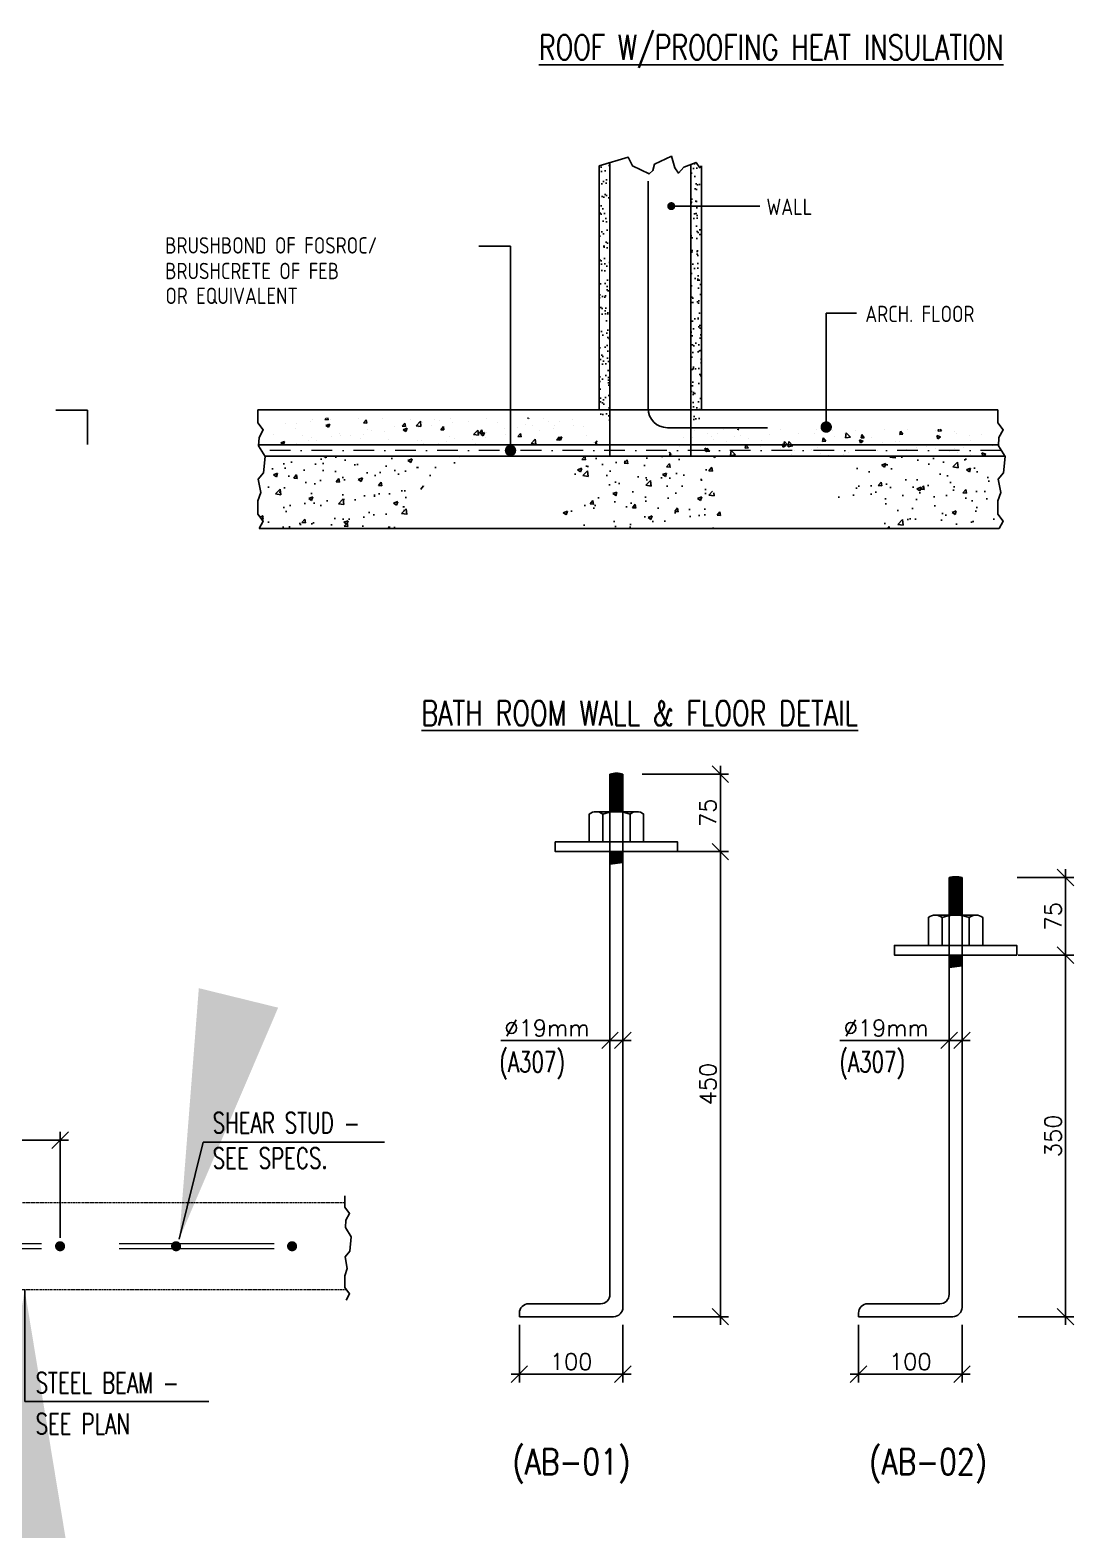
# Model space of a CAD drawing. Header units: inches. Extents: x 62745 to 64469, y 7520 to 8963.
# Drawn here: x 63527.9 to 63779.9, y 7903.5 to 8267.8 of the extents above; entities that cross this region are included whole.
import ezdxf
from ezdxf.enums import TextEntityAlignment as Align

# ---------------------------------------------------------------- set-up
doc = ezdxf.new("R2010")
doc.units = ezdxf.units.IN
doc.header["$MEASUREMENT"] = 0
doc.header["$PDMODE"] = 3
doc.linetypes.add('DASHDOT', pattern=[1, 0.5, -0.25, 0, -0.25])
doc.linetypes.add('HIDDEN', pattern=[0.375, 0.25, -0.125])
for name, color, linetype in [('A-G-BUB', 4, 'Continuous'), ('BAEM', 2, 'HIDDEN'), ('BAR', 4, 'Continuous'), ('BARS', 4, 'Continuous'), ('DIM', 2, 'Continuous'), ('DIML', 1, 'Continuous'), ('ELEVATION', 2, 'Continuous'), ('HATCH', 253, 'Continuous'), ('L', 2, 'Continuous'), ('L3', 3, 'Continuous'), ('L5', 5, 'Continuous'), ('miscllenious', 1, 'Continuous'), ('SECTION', 3, 'Continuous'), ('T3', 3, 'Continuous'), ('TETIL TEX', 4, 'Continuous'), ('TEXT', 2, 'Continuous'), ('TEXT2', 3, 'Continuous')]:
    doc.layers.add(name, color=color, linetype=linetype)
doc.layers.add('BEAM', color=3, linetype='HIDDEN', lineweight=25)
doc.layers.add('WP', color=7, linetype='DASHDOT', lineweight=5)
doc.styles.add('ARCHQUIK', font='ARCHQUIK.shx', dxfattribs={"height": 30})
doc.styles.add('DIM 1_10', font='simplex.shx', dxfattribs={"width": 0.8})
doc.styles.add('ROMANS', font='simplex.shx', dxfattribs={"width": 0.75})
doc.styles.add('TEXT 1_4', font='simplex.shx', dxfattribs={"height": 4})
doc.dimstyles.new('ARO20', dxfattribs={"dimtxt": 40, "dimasz": 60, "dimexe": 100, "dimexo": 0, "dimgap": 25, "dimtad": 1, "dimdec": 0, "dimzin": 4, "dimdsep": 46, "dimtxsty": 'ROMANS', "dimcen": 0.09, "dimdle": 300, "dimclrd": 1, "dimclre": 1, "dimclrt": 3, "dimadec": 0, "dimazin": 2, "dimtfac": 1, "dimtdec": 0, "dimtmove": 1, "dimatfit": 3, "dimfxl": 0, "dimtolj": 1, "dimtzin": 0, "dimarcsym": 0})
doc.dimstyles.new('DIM 1_4', dxfattribs={"dimtxt": 4, "dimasz": 4, "dimexe": 2, "dimexo": 2, "dimgap": 1, "dimtad": 1, "dimdec": 0, "dimzin": 3, "dimdsep": 46, "dimlunit": 4, "dimtxsty": 'TEXT 1_4', "dimblk": 'OBLIQUE', "dimcen": 2, "dimdle": 2, "dimclrd": 256, "dimclre": 256, "dimclrt": 80, "dimaunit": 1, "dimadec": 0, "dimazin": 0, "dimtfac": 1, "dimtdec": 0, "dimtofl": 0, "dimtmove": 0, "dimatfit": 3, "dimfxl": 0, "dimtolj": 1, "dimtzin": 0, "dimarcsym": 0})
pattern_1 = [(50, (44933.927, 7312.4656), (10.2259156, -0.8946517), [1.0692684, -11.761953]), (355, (44933.927, 7312.466), (-1.9781656, 10.7239374), [0.855415, -9.409562]), (100.4514, (44934.779, 7312.391), (8.2477576, 9.829279), [0.9087383, -9.9961217]), (46.1842, (44933.927, 7315.317), (15.215562, -2.35979), [1.603903, -17.642929]), (96.6356, (44935.195, 7315.12), (13.325404, 13.887913), [1.363108, -14.99418]), (351.1842, (44933.927, 7315.317), (13.325394, 13.887924), [1.283122, -14.114343]), (21, (44935.3525, 7314.604), (8.5100516, -5.7401023), [1.0692684, -11.761953]), (326, (44935.353, 7314.604), (3.4689254, 10.3384007), [0.855415, -9.409562]), (71.4514, (44936.062, 7314.126), (11.9789804, 4.598289), [0.9087383, -9.9961217]), (37.5, (44933.927, 7312.4656), (0.173362, 4.7460385), [0, -9.295507, 0, -9.5521313, 0, -9.4452045]), (7.5, (44933.927, 7312.4656), (3.7505594, 5.6230932), [0, -5.4461406, 0, -9.0816532, 0, -3.5998704]), (327.5, (44930.7476, 7312.4656), (7.6106597, -0.3215628), [0, -3.5642281, 0, -11.1203917, 0, -14.7559044]), (317.5, (44929.322, 7312.4656), (8.3144342, 1.427188), [0, -4.6334965, 0, -7.3850806, 0, -10.4788306])]

# ---------------------------------------------------------------- blocks, each defined once
blk = doc.blocks.new('*X1045')
at = {"color": 0}
for p, q in [((178.21, 487.64), (178.47, 487.96)), ((178.81, 487.59), (178.74, 487.96)), ((179.27, 487.71), (179.27, 487.71)), ((184.45, 487.9), (184.45, 487.9)), ((188.85, 487.92), (188.85, 487.92)), ((201.45, 487.85), (201.45, 487.85)), ((208.16, 487.92), (208.16, 487.92)), ((215.86, 487.96), (216.03, 487.84)), ((216.04, 487.84), (216.08, 487.96)), ((218.77, 487.91), (218.77, 487.91)), ((170.82, 486.99), (170.82, 486.99)), ((172.79, 485.9), (172.79, 485.9)), ((172.98, 486.89), (172.98, 486.89)), ((175.48, 487.22), (175.48, 487.22)), ((175.87, 487.63), (175.87, 487.63)), ((178.21, 487.64), (178.81, 487.59)), ((178.39, 486.55), (179.09, 486.82)), ((178.39, 486.55), (178.89, 486.21)), ((178.62, 486.9), (178.62, 486.9)), ((178.89, 486.21), (179.09, 486.82)), ((180.94, 485.05), (180.94, 485.05)), ((185.38, 487.02), (185.86, 487.59)), ((185.38, 487.02), (185.98, 486.97)), ((185.45, 484.93), (185.45, 484.93)), ((185.98, 486.96), (185.86, 487.59)), ((186.07, 485.76), (186.07, 485.76)), ((186.85, 485.7), (186.85, 485.7)), ((189.24, 485.43), (189.24, 485.43)), ((191.13, 486.4), (191.13, 486.4)), ((192.55, 486.39), (193.04, 486.96)), ((192.55, 486.39), (193.15, 486.34)), ((192.68, 486.7), (192.68, 486.7)), ((192.76, 485.75), (193.46, 486.02)), ((192.76, 485.75), (193.26, 485.41)), ((193.15, 486.34), (193.04, 486.96)), ((193.26, 485.41), (193.46, 486.02)), ((194.19, 487.7), (194.19, 487.7)), ((195.15, 486.51), (195.93, 487.32)), ((195.15, 486.51), (196.04, 486.37)), ((195.56, 486.26), (195.56, 486.26)), ((196.04, 486.37), (195.93, 487.32)), ((196.32, 487.15), (196.32, 487.15)), ((198.06, 486.59), (198.06, 486.59)), ((198.51, 487.7), (198.51, 487.7)), ((199.52, 487.47), (199.52, 487.47)), ((199.73, 485.76), (200.21, 486.34)), ((199.73, 485.76), (200.32, 485.71)), ((200.32, 485.71), (200.21, 486.34)), ((201.85, 487.09), (201.85, 487.09)), ((204.86, 487.25), (204.86, 487.25)), ((205.82, 484.85), (206.6, 485.67)), ((206.38, 485.16), (206.38, 485.16)), ((206.71, 484.72), (206.6, 485.67)), ((206.9, 485.13), (207.38, 485.71)), ((206.9, 485.13), (207.5, 485.08)), ((207.14, 484.95), (207.84, 485.22)), ((207.14, 484.95), (207.63, 484.61)), ((207.5, 485.08), (207.38, 485.71)), ((207.63, 484.61), (207.84, 485.22)), ((208.16, 485.21), (208.16, 485.21)), ((210.2, 487.02), (210.2, 487.02)), ((211.58, 485.91), (211.58, 485.91)), ((213.99, 486.21), (213.99, 486.21)), ((214.07, 484.51), (214.55, 485.08)), ((214.67, 484.45), (214.55, 485.08)), ((215.54, 486.8), (215.54, 486.8)), ((216.71, 486.62), (216.71, 486.62)), ((218.14, 485.64), (218.14, 485.64)), ((219.83, 487.21), (219.83, 487.21)), ((220.64, 485.97), (220.64, 485.97)), ((220.88, 486.57), (220.88, 486.57)), ((221.76, 487.26), (221.76, 487.26)), ((224.11, 487.69), (224.11, 487.69)), ((224.43, 486.46), (224.43, 486.46)), ((226.22, 486.34), (226.22, 486.34)), ((168.74, 484.86), (168.74, 484.86)), ((169.99, 483.32), (170.69, 483.59)), ((169.99, 483.32), (170.49, 482.99)), ((170.49, 482.99), (170.69, 483.59)), ((170.7, 483.66), (170.7, 483.66)), ((172.85, 483.27), (172.85, 483.27)), ((174.07, 484.63), (174.07, 484.63)), ((175.18, 483.7), (175.18, 483.7)), ((175.75, 484.3), (175.75, 484.3)), ((176.64, 483.77), (176.64, 483.77)), ((179.41, 484.41), (179.41, 484.41)), ((181.02, 484.7), (181.02, 484.7)), ((182.95, 484.6), (182.95, 484.6)), ((184.75, 484.18), (184.75, 484.18)), ((190.09, 483.96), (190.09, 483.96)), ((191, 483.07), (191, 483.07)), ((195.43, 483.73), (195.43, 483.73)), ((196.2, 483.82), (196.2, 483.82)), ((196.5, 483.2), (196.5, 483.2)), ((199.22, 483.15), (199.22, 483.15)), ((200.76, 483.51), (200.76, 483.51)), ((201.33, 484.52), (201.33, 484.52)), ((202.33, 484.21), (202.33, 484.21)), ((205.53, 483.98), (205.53, 483.98)), ((205.82, 484.85), (206.71, 484.72)), ((206.1, 483.28), (206.1, 483.28)), ((208.04, 484.31), (208.04, 484.31)), ((211.44, 483.06), (211.44, 483.06)), ((211.82, 484.81), (211.82, 484.81)), ((214.07, 484.51), (214.67, 484.45)), ((216.5, 483.2), (217.28, 484.01)), ((216.5, 483.2), (217.39, 483.06)), ((216.59, 483.29), (216.59, 483.29)), ((217.39, 483.06), (217.28, 484.01)), ((221.24, 483.88), (221.73, 484.45)), ((221.24, 483.88), (221.84, 483.83)), ((221.51, 484.15), (222.21, 484.42)), ((221.51, 484.15), (222, 483.81)), ((221.64, 483.93), (221.64, 483.93)), ((221.84, 483.83), (221.73, 484.45)), ((222, 483.81), (222.21, 484.42)), ((226.83, 484.68), (226.83, 484.68)), ((228.11, 483.35), (228.11, 483.35)), ((228.42, 483.25), (228.8, 483.71)), ((228.42, 483.25), (228.8, 483.22))]:
    blk.add_line(p, q, dxfattribs=at)
blk = doc.blocks.new('_OBLIQUE')
at = {"color": 0, "linetype": 'ByBlock'}
blk.add_line((-0.5, -0.5), (0.5, 0.5), dxfattribs=at)
blk = doc.blocks.new('*D1058')
at = {"layer": 'DEFPOINTS', "color": 0, "transparency": 16777216}
for p in [(63535.1, 7999.58), (63507.08, 7973.94), (63535.1, 7973.94)]:
    blk.add_point(p, dxfattribs=at)
at = {"layer": 'DIM', "lineweight": -2, "transparency": 16777216}
for p, q in [((63505.08, 7999.58), (63537.1, 7999.58)), ((63507.08, 7975.94), (63507.08, 8001.58)), ((63535.1, 7975.94), (63535.1, 8001.58))]:
    blk.add_line(p, q, dxfattribs=at)
at = {"layer": 'DIM', "lineweight": -2, "transparency": 16777216, "xscale": 4, "yscale": 4, "zscale": 4, "rotation": 180}
blk.add_blockref('_OBLIQUE', (63507.08, 7999.58), dxfattribs=at)
at = {"layer": 'DIM', "lineweight": -2, "transparency": 16777216, "xscale": 4, "yscale": 4, "zscale": 4}
blk.add_blockref('_OBLIQUE', (63535.1, 7999.58), dxfattribs=at)
at = {"layer": 'DIM', "color": 80, "transparency": 16777216, "insert": (63521.09, 8002.58), "char_height": 4, "attachment_point": 5, "style": 'TEXT 1_4'}
blk.add_mtext('\\A1;600', dxfattribs=at)
blk = doc.blocks.new('*D1059')
at = {"layer": 'DEFPOINTS', "color": 0, "transparency": 16777216}
for p in [(63646.03, 7956.92), (63671.03, 7956.92), (63671.03, 7943.05)]:
    blk.add_point(p, dxfattribs=at)
at = {"layer": 'DIM', "lineweight": -2, "transparency": 16777216}
for p, q in [((63646.03, 7954.92), (63646.03, 7941.05)), ((63671.03, 7954.92), (63671.03, 7941.05)), ((63644.03, 7943.05), (63673.03, 7943.05))]:
    blk.add_line(p, q, dxfattribs=at)
at = {"layer": 'DIM', "lineweight": -2, "transparency": 16777216, "xscale": 4, "yscale": 4, "zscale": 4, "rotation": 180}
blk.add_blockref('_OBLIQUE', (63646.03, 7943.05), dxfattribs=at)
at = {"layer": 'DIM', "lineweight": -2, "transparency": 16777216, "xscale": 4, "yscale": 4, "zscale": 4}
blk.add_blockref('_OBLIQUE', (63671.03, 7943.05), dxfattribs=at)
at = {"layer": 'DIM', "color": 80, "transparency": 16777216, "insert": (63658.53, 7946.05), "char_height": 4, "attachment_point": 5, "style": 'TEXT 1_4'}
blk.add_mtext('\\A1;100', dxfattribs=at)
blk = doc.blocks.new('*D1060')
at = {"layer": 'DEFPOINTS', "color": 0, "transparency": 16777216}
for p in [(63681.18, 8069.31), (63694.58, 8069.31), (63681.18, 7956.92)]:
    blk.add_point(p, dxfattribs=at)
at = {"layer": 'DIM', "lineweight": -2, "transparency": 16777216}
for p, q in [((63694.58, 7954.92), (63694.58, 8071.31)), ((63683.18, 8069.31), (63696.58, 8069.31)), ((63683.18, 7956.92), (63696.58, 7956.92))]:
    blk.add_line(p, q, dxfattribs=at)
at = {"layer": 'DIM', "lineweight": -2, "transparency": 16777216, "xscale": 4, "yscale": 4, "zscale": 4}
for p, rotation in [((63694.58, 8069.31), 90), ((63694.58, 7956.92), 270)]:
    blk.add_blockref('_OBLIQUE', p, dxfattribs=dict(at, rotation=rotation))
at = {"layer": 'DIM', "color": 80, "transparency": 16777216, "insert": (63691.58, 8013.12), "char_height": 4, "attachment_point": 5, "rotation": 90, "style": 'TEXT 1_4'}
blk.add_mtext('\\A1;450', dxfattribs=at)
blk = doc.blocks.new('*D1061')
at = {"layer": 'DEFPOINTS', "color": 0, "transparency": 16777216}
for p in [(63673.73, 8088.06), (63694.58, 8088.06), (63682.74, 8069.31)]:
    blk.add_point(p, dxfattribs=at)
at = {"layer": 'DIM', "lineweight": -2, "transparency": 16777216}
for p, q in [((63694.58, 8067.31), (63694.58, 8090.06)), ((63675.73, 8088.06), (63696.58, 8088.06)), ((63684.74, 8069.31), (63696.58, 8069.31))]:
    blk.add_line(p, q, dxfattribs=at)
at = {"layer": 'DIM', "lineweight": -2, "transparency": 16777216, "xscale": 4, "yscale": 4, "zscale": 4}
for p, rotation in [((63694.58, 8088.06), 90), ((63694.58, 8069.31), 270)]:
    blk.add_blockref('_OBLIQUE', p, dxfattribs=dict(at, rotation=rotation))
at = {"layer": 'DIM', "color": 80, "transparency": 16777216, "insert": (63691.58, 8078.69), "char_height": 4, "attachment_point": 5, "rotation": 90, "style": 'TEXT 1_4'}
blk.add_mtext('\\A1;75', dxfattribs=at)
blk = doc.blocks.new('*D1062')
at = {"layer": 'DEFPOINTS', "color": 0, "transparency": 16777216}
for p in [(63727.95, 7956.92), (63752.95, 7956.92), (63752.95, 7943.05)]:
    blk.add_point(p, dxfattribs=at)
at = {"layer": 'DIM', "lineweight": -2, "transparency": 16777216}
for p, q in [((63727.95, 7954.92), (63727.95, 7941.05)), ((63752.95, 7954.92), (63752.95, 7941.05)), ((63725.95, 7943.05), (63754.95, 7943.05))]:
    blk.add_line(p, q, dxfattribs=at)
at = {"layer": 'DIM', "lineweight": -2, "transparency": 16777216, "xscale": 4, "yscale": 4, "zscale": 4, "rotation": 180}
blk.add_blockref('_OBLIQUE', (63727.95, 7943.05), dxfattribs=at)
at = {"layer": 'DIM', "lineweight": -2, "transparency": 16777216, "xscale": 4, "yscale": 4, "zscale": 4}
blk.add_blockref('_OBLIQUE', (63752.95, 7943.05), dxfattribs=at)
at = {"layer": 'DIM', "color": 80, "transparency": 16777216, "insert": (63740.45, 7946.05), "char_height": 4, "attachment_point": 5, "style": 'TEXT 1_4'}
blk.add_mtext('\\A1;100', dxfattribs=at)
blk = doc.blocks.new('*D1063')
at = {"layer": 'DEFPOINTS', "color": 0, "transparency": 16777216}
for p in [(63764.54, 8044.31), (63777.95, 8044.31), (63764.54, 7956.92)]:
    blk.add_point(p, dxfattribs=at)
at = {"layer": 'DIM', "lineweight": -2, "transparency": 16777216}
for p, q in [((63777.95, 7954.92), (63777.95, 8046.31)), ((63766.54, 8044.31), (63779.95, 8044.31)), ((63766.54, 7956.92), (63779.95, 7956.92))]:
    blk.add_line(p, q, dxfattribs=at)
at = {"layer": 'DIM', "lineweight": -2, "transparency": 16777216, "xscale": 4, "yscale": 4, "zscale": 4}
for p, rotation in [((63777.95, 8044.31), 90), ((63777.95, 7956.92), 270)]:
    blk.add_blockref('_OBLIQUE', p, dxfattribs=dict(at, rotation=rotation))
at = {"layer": 'DIM', "color": 80, "transparency": 16777216, "insert": (63774.95, 8000.62), "char_height": 4, "attachment_point": 5, "rotation": 90, "style": 'TEXT 1_4'}
blk.add_mtext('\\A1;350', dxfattribs=at)
blk = doc.blocks.new('*D1064')
at = {"layer": 'DEFPOINTS', "color": 0, "transparency": 16777216}
for p in [(63764.25, 8063.06), (63777.95, 8063.06), (63764.54, 8044.31)]:
    blk.add_point(p, dxfattribs=at)
at = {"layer": 'DIM', "lineweight": -2, "transparency": 16777216}
for p, q in [((63777.95, 8042.31), (63777.95, 8065.06)), ((63766.25, 8063.06), (63779.95, 8063.06)), ((63766.54, 8044.31), (63779.95, 8044.31))]:
    blk.add_line(p, q, dxfattribs=at)
at = {"layer": 'DIM', "lineweight": -2, "transparency": 16777216, "xscale": 4, "yscale": 4, "zscale": 4}
for p, rotation in [((63777.95, 8063.06), 90), ((63777.95, 8044.31), 270)]:
    blk.add_blockref('_OBLIQUE', p, dxfattribs=dict(at, rotation=rotation))
at = {"layer": 'DIM', "color": 80, "transparency": 16777216, "insert": (63774.95, 8053.69), "char_height": 4, "attachment_point": 5, "rotation": 90, "style": 'TEXT 1_4'}
blk.add_mtext('\\A1;75', dxfattribs=at)
blk = doc.blocks.new('*D1065')
at = {"layer": 'DEFPOINTS', "color": 0, "transparency": 16777216}
for p in [(63749.83, 8023.7), (63749.83, 8018.48), (63752.95, 8018.48)]:
    blk.add_point(p, dxfattribs=at)
at = {"layer": 'DIM', "lineweight": -2, "transparency": 16777216}
for p, q in [((63749.83, 8023.7), (63723.45, 8023.7)), ((63749.83, 8020.48), (63749.83, 8025.7)), ((63754.95, 8023.7), (63749.83, 8023.7)), ((63752.95, 8020.48), (63752.95, 8025.7))]:
    blk.add_line(p, q, dxfattribs=at)
at = {"layer": 'DIM', "lineweight": -2, "transparency": 16777216, "xscale": 4, "yscale": 4, "zscale": 4, "rotation": 180}
blk.add_blockref('_OBLIQUE', (63749.83, 8023.7), dxfattribs=at)
at = {"layer": 'DIM', "lineweight": -2, "transparency": 16777216, "xscale": 4, "yscale": 4, "zscale": 4}
blk.add_blockref('_OBLIQUE', (63752.95, 8023.7), dxfattribs=at)
at = {"layer": 'DIM', "color": 80, "transparency": 16777216, "insert": (63734.64, 8026.7), "char_height": 4, "attachment_point": 5, "style": 'TEXT 1_4'}
blk.add_mtext('\\A1;%%C19mm', dxfattribs=at)
blk = doc.blocks.new('*D1066')
at = {"layer": 'DEFPOINTS', "color": 0, "transparency": 16777216}
for p in [(63667.91, 8023.7), (63667.91, 8018.48), (63671.03, 8018.48)]:
    blk.add_point(p, dxfattribs=at)
at = {"layer": 'DIM', "lineweight": -2, "transparency": 16777216}
for p, q in [((63667.91, 8023.7), (63641.53, 8023.7)), ((63667.91, 8020.48), (63667.91, 8025.7)), ((63673.03, 8023.7), (63667.91, 8023.7)), ((63671.03, 8020.48), (63671.03, 8025.7))]:
    blk.add_line(p, q, dxfattribs=at)
at = {"layer": 'DIM', "lineweight": -2, "transparency": 16777216, "xscale": 4, "yscale": 4, "zscale": 4, "rotation": 180}
blk.add_blockref('_OBLIQUE', (63667.91, 8023.7), dxfattribs=at)
at = {"layer": 'DIM', "lineweight": -2, "transparency": 16777216, "xscale": 4, "yscale": 4, "zscale": 4}
blk.add_blockref('_OBLIQUE', (63671.03, 8023.7), dxfattribs=at)
at = {"layer": 'DIM', "color": 80, "transparency": 16777216, "insert": (63652.72, 8026.7), "char_height": 4, "attachment_point": 5, "style": 'TEXT 1_4'}
blk.add_mtext('\\A1;%%C19mm', dxfattribs=at)

msp = doc.modelspace()

# ---------------------------------------------------------------- hatches: boundary and pattern name
at = {"layer": 'HATCH'}
h = msp.add_hatch(dxfattribs=at)
h.set_pattern_fill('AR-SAND', color=2, scale=1.56, style=0)
h.set_pattern_definition([(37.5, (39249.319, 8284.5933), (-0.09826964, 3.00584508), [0, -2.3712, 0, -2.652, 0, -2.535]), (7.5, (39249.319, 8284.5933), (2.76085166, 4.40254786), [0, -1.2792, 0, -2.1372, 0, -0.819]), (327.5, (39247.4002, 8284.5933), (4.8580613, 0.00882812), [0, -0.78, 0, -2.808, 0, -3.666]), (317.5, (39247.4, 8284.5933), (4.6895575, 1.3691739), [0, -0.39, 0, -1.8408, 0, -2.106])])
h.paths.add_polyline_path([(63667.91944231, 8225.31666057), (63665.31944231, 8225.31666057), (63665.31944231, 8173.33607458), (63667.91944231, 8173.33607458)])
h.paths.add_polyline_path([(63665.31944231, 8225.31666057), (63667.91944231, 8225.31666057), (63667.91944231, 8235.85718468), (63665.31944231, 8235.08607458)])
h.paths.add_polyline_path([(63690.01944231, 8235.08607458), (63689.58056231, 8234.58692752), (63688.72107014, 8235.87616578), (63687.41944231, 8235.37693677), (63687.41944231, 8173.33607458), (63690.01944231, 8173.33607458)])
h = msp.add_hatch(dxfattribs=at)
h.set_pattern_fill('AR-CONC', color=2, scale=1.425691, style=0)
h.set_pattern_definition(pattern_1)
h.paths.add_polyline_path([(63625.46754816, 8160.91574043), (63631.51870199, 8163.19300719), (63631.51870199, 8164.88607458), (63584.63483676, 8164.88607458), (63584.23288947, 8160.84320212), (63582.97296089, 8159.31729907), (63583.57060949, 8156.09376307), (63582.8810123, 8154.11359701), (63582.8810123, 8150.890061), (63584.16825808, 8149.18619178), (63583.21167906, 8147.44252913), (63620.57797653, 8147.44252913), (63621.45760313, 8155.75075445)])
h = msp.add_hatch(dxfattribs=at)
h.set_pattern_fill('AR-CONC', color=2, scale=1.425691, style=0)
h.set_pattern_definition(pattern_1)
h.paths.add_polyline_path([(63691.50183907, 8157.71174318), (63692.42465947, 8160.9390811), (63695.2770696, 8164.88607458), (63657.71856121, 8164.88607458), (63656.43477013, 8161.40012793), (63663.81731563, 8159.09488364), (63661.97168073, 8155.40649889), (63658.28040502, 8154.48440186), (63655.97336584, 8151.71811075), (63656.22506466, 8147.44252913), (63695.04648862, 8147.44252913), (63694.73170457, 8147.90357934), (63694.73170457, 8154.02335504)])
h = msp.add_hatch(dxfattribs=at)
h.set_pattern_fill('AR-CONC', color=2, scale=1.425691, style=0)
h.set_pattern_definition(pattern_1)
h.paths.add_polyline_path([(63760.26070538, 8155.16484844), (63760.37389944, 8157.18138547), (63761.38696099, 8159.0280051), (63760.09971521, 8160.73187432), (63760.09971521, 8163.95541033), (63760.42382108, 8164.88607458), (63724.89346578, 8164.88607458), (63726.10750372, 8162.78327178), (63728.41454881, 8161.40012793), (63721.95482372, 8153.56230482), (63733.4900433, 8153.10125461), (63733.4900433, 8147.44252913), (63761.33124436, 8147.44252913), (63761.45159238, 8148.65301544), (63761.84669015, 8152.62699396)])

# ---------------------------------------------------------------- linework, layer by layer
at = {"layer": 'A-G-BUB', "color": 2}
for p, q in [((63672.75274299, 8071.64689317), (63672.75274299, 8078.39616146)), ((63754.67069085, 8046.64689317), (63754.67069085, 8053.39616146))]:
    msp.add_line(p, q, dxfattribs=at)
at = {"layer": 'BAEM', "color": 4, "lineweight": 0}
for p, q in [((63491.64714443, 7984.50958801), (63603.87235836, 7984.50958801)), ((63492.01554166, 7963.47041035), (63604.24075558, 7963.47041035))]:
    msp.add_line(p, q, dxfattribs=at)
at = {"layer": 'BAEM', "color": 1, "lineweight": 0, "ltscale": 150}
for p, q in [((63493.08810422, 7974.61499918), (63605.06476511, 7974.61499918)), ((63493.08810422, 7973.36499918), (63605.06476511, 7973.36499918))]:
    msp.add_line(p, q, dxfattribs=at)
at = {"layer": 'BAR', "linetype": 'Continuous', "ltscale": 5, "const_width": 1.22070312}
for points in [[(63534.49055184, 7973.94437473, 1), (63535.71125496, 7973.94437473, 1)], [(63563.72872548, 7973.94437473, -1), (63562.50802236, 7973.94437473, -1)], [(63591.74619601, 7973.94437473, -1), (63590.52549288, 7973.94437473, -1)]]:
    msp.add_lwpolyline(points, format="xyb", close=True, dxfattribs=at)
at = {"layer": 'BARS'}
for p, q in [((63677.11623041, 8176.45548345), (63677.11623041, 8231.35353161)), ((63541.72526596, 8175.98341425), (63534.09106476, 8175.98341425)), ((63541.72526596, 8175.98341425), (63541.72526596, 8167.67626988)), ((63681.79623041, 8171.77548345), (63705.96475412, 8171.77548345))]:
    msp.add_line(p, q, dxfattribs=at)
msp.add_arc((63681.79623041, 8176.45548345), 4.68, 180, 270, dxfattribs=at)
at = {"layer": 'BEAM', "linetype": 'ByBlock'}
for p, q in [((63667.90899299, 7962.29488216), (63667.90899299, 8088.06050716)), ((63671.03399299, 7959.16988216), (63671.03399299, 8088.06050716)), ((63749.82694086, 7962.29488216), (63749.82694086, 8063.06050716)), ((63752.95194086, 7959.16988216), (63752.95194086, 8063.06050716)), ((63648.28399299, 7960.04488216), (63665.65899299, 7960.04488216)), ((63730.20194086, 7960.04488216), (63747.57694086, 7960.04488216)), ((63646.03399299, 7956.91988216), (63646.03399299, 7957.79488216)), ((63646.03399299, 7956.91988216), (63668.78399299, 7956.91988216)), ((63727.95194086, 7956.91988216), (63727.95194086, 7957.79488216)), ((63727.95194086, 7956.91988216), (63750.70194086, 7956.91988216))]:
    msp.add_line(p, q, dxfattribs=at)
for centre, radius, start, end in [((63669.47149299, 8081.90816341), 6.34765625, 75.7499673024, 104.2500326976), ((63751.38944086, 8056.90816341), 6.34765625, 75.7499673024, 104.2500326976), ((63665.65899299, 7962.29488216), 2.25, 270, 0), ((63747.57694086, 7962.29488216), 2.25, 270, 0), ((63648.28399299, 7957.79488216), 2.25, 90, 180), ((63668.78399299, 7959.16988216), 2.25, 270, 0), ((63730.20194086, 7957.79488216), 2.25, 90, 180), ((63750.70194086, 7959.16988216), 2.25, 270, 0)]:
    msp.add_arc(centre, radius, start, end, dxfattribs=at)
at = {"layer": 'DIML'}
for p, q in [((63665.31944231, 8176.09007458), (63665.31944231, 8235.08607458)), ((63690.01944231, 8176.09007458), (63690.01944231, 8235.08607458)), ((63704.09486619, 8225.31666057), (63682.71457961, 8225.31666057)), ((63636.20832915, 8215.64512369), (63643.89164993, 8215.64512369)), ((63643.89164993, 8215.64512369), (63643.89164993, 8166.26307458)), ((63727.4354853, 8199.48283826), (63720.14502048, 8199.48283826)), ((63720.14502048, 8199.48283826), (63720.14502048, 8171.9280443))]:
    msp.add_line(p, q, dxfattribs=at)
for points, const_width in [([(63683.20207961, 8225.31666057, -1), (63682.22707961, 8225.31666057, -1)], 0.975), ([(63720.83352048, 8171.9280443, 1), (63719.45652048, 8171.9280443, 1)], 1.377), ([(63644.58014993, 8166.26307458, 1), (63643.20314993, 8166.26307458, 1)], 1.377)]:
    msp.add_lwpolyline(points, format="xyb", close=True, dxfattribs=dict(at, const_width=const_width))
at = {"layer": 'ELEVATION'}
msp.add_line((63582.8810123, 8176.09007458), (63761.59727732, 8176.09007458), dxfattribs=at)
at = {"layer": 'L'}
for p, q in [((63674.39336799, 8078.95676111), (63664.54961799, 8078.95676111)), ((63756.31131585, 8053.95676111), (63746.46756586, 8053.95676111))]:
    msp.add_line(p, q, dxfattribs=at)
for points in [[(63666.19024299, 8071.64689317), (63666.19024299, 8078.39616146, -0.1708494177), (63672.75274299, 8078.39616146, -0.3416988461), (63676.03399299, 8078.39616128), (63676.03399299, 8071.64689317), (63662.90899299, 8071.64689317), (63662.90899299, 8078.39616146, -0.3416988359), (63666.19024299, 8078.39616146)], [(63748.10819085, 8046.64689317), (63748.10819085, 8053.39616146, -0.1708494177), (63754.67069085, 8053.39616146, -0.3416988461), (63757.95194085, 8053.39616128), (63757.95194085, 8046.64689317), (63744.82694085, 8046.64689317), (63744.82694085, 8053.39616146, -0.3416988359), (63748.10819085, 8053.39616146)]]:
    msp.add_lwpolyline(points, format="xyb", dxfattribs=at)
at = {"layer": 'L', "linetype": 'ByBlock', "flags": 128}
for points in [[(63684.23711799, 8069.31050716), (63654.70586799, 8069.31050716), (63654.70586799, 8071.64689317), (63684.23711799, 8071.64689317), (63684.23711799, 8069.31050716)], [(63766.15506585, 8044.31050716), (63736.62381585, 8044.31050716), (63736.62381585, 8046.64689317), (63766.15506585, 8046.64689317), (63766.15506585, 8044.31050716)]]:
    msp.add_lwpolyline(points, dxfattribs=at)
at = {"layer": 'L3'}
msp.add_line((63583.05800255, 8167.64007458), (63761.77426757, 8167.64007458), dxfattribs=at)
at = {"layer": 'L5'}
for p, q in [((63584.58493325, 8164.88607458), (63763.30119827, 8164.88607458)), ((63583.21167906, 8147.44252913), (63761.92794408, 8147.44252913))]:
    msp.add_line(p, q, dxfattribs=at)
at = {"layer": 'miscllenious', "linetype": 'ByBlock'}
for p, q in [((63667.90899299, 8087.87022518), (63670.45099454, 8088.17979131)), ((63667.90899299, 8087.6183782), (63671.03399299, 8087.99894215)), ((63667.90899299, 8087.36653121), (63671.03399299, 8087.74709516)), ((63667.90899299, 8087.11468422), (63671.03399299, 8087.49524817)), ((63667.90899299, 8086.86283723), (63671.03399299, 8087.24340119)), ((63667.90899299, 8086.61099025), (63671.03399299, 8086.9915542)), ((63667.90899299, 8086.35914326), (63671.03399299, 8086.73970721)), ((63667.90899299, 8086.10729627), (63671.03399299, 8086.48786022)), ((63667.90899299, 8085.85544928), (63671.03399299, 8086.23601324)), ((63667.90899299, 8085.6036023), (63671.03399299, 8085.98416625)), ((63667.90899299, 8085.35175531), (63671.03399299, 8085.73231926)), ((63667.90899299, 8085.09990832), (63671.03399299, 8085.48047227)), ((63667.90899299, 8084.84806133), (63671.03399299, 8085.22862529)), ((63667.90899299, 8084.59621435), (63671.03399299, 8084.9767783)), ((63667.90899299, 8084.34436736), (63671.03399299, 8084.72493131)), ((63667.90899299, 8084.09252037), (63671.03399299, 8084.47308432)), ((63667.90899299, 8083.84067338), (63671.03399299, 8084.22123734)), ((63667.90899299, 8083.5888264), (63671.03399299, 8083.96939035)), ((63667.90899299, 8083.33697941), (63671.03399299, 8083.71754336)), ((63667.90899299, 8083.08513242), (63671.03399299, 8083.46569637)), ((63667.90899299, 8082.83328543), (63671.03399299, 8083.21384939)), ((63667.90899299, 8082.58143845), (63671.03399299, 8082.9620024)), ((63667.90899299, 8082.32959146), (63671.03399299, 8082.71015541)), ((63667.90899299, 8082.07774447), (63671.03399299, 8082.45830842)), ((63667.90899299, 8081.82589748), (63671.03399299, 8082.20646144)), ((63667.90899299, 8081.5740505), (63671.03399299, 8081.95461445)), ((63667.90899299, 8081.32220351), (63671.03399299, 8081.70276746)), ((63667.90899299, 8081.07035652), (63671.03399299, 8081.45092047)), ((63667.90899299, 8080.81850953), (63671.03399299, 8081.19907349)), ((63667.90899299, 8080.56666255), (63671.03399299, 8080.9472265)), ((63667.90899299, 8080.31481556), (63671.03399299, 8080.69537951)), ((63667.90899299, 8080.06296857), (63671.03399299, 8080.44353252)), ((63667.90899299, 8079.81112158), (63671.03399299, 8080.19168554)), ((63667.90899299, 8079.5592746), (63671.03399299, 8079.93983855)), ((63667.90899299, 8079.30742761), (63671.03399299, 8079.68799156)), ((63667.90899299, 8079.05558062), (63671.03399299, 8079.43614457)), ((63669.16557774, 8078.95676111), (63671.03399299, 8079.18429759)), ((63667.90899299, 8069.06511622), (63669.92402009, 8069.31050716)), ((63667.90899299, 8068.81326924), (63671.03399299, 8069.19383319)), ((63667.90899299, 8068.56142225), (63671.03399299, 8068.9419862)), ((63667.90899299, 8068.30957526), (63671.03399299, 8068.69013921)), ((63667.90899299, 8068.05772827), (63671.03399299, 8068.43829223)), ((63667.90899299, 8067.80588129), (63671.03399299, 8068.18644524)), ((63667.90899299, 8067.5540343), (63671.03399299, 8067.93459825)), ((63667.90899299, 8067.30218731), (63671.03399299, 8067.68275126)), ((63667.90899299, 8067.05034032), (63671.03399299, 8067.43090428)), ((63667.90899299, 8066.79849334), (63671.03399299, 8067.17905729)), ((63667.90899299, 8066.54664635), (63671.03399299, 8066.9272103)), ((63667.90899299, 8066.29479936), (63671.03399299, 8066.67536331)), ((63749.82694086, 8062.87022518), (63752.36894241, 8063.17979131)), ((63749.82694086, 8062.6183782), (63752.95194086, 8062.99894215)), ((63749.82694086, 8062.36653121), (63752.95194086, 8062.74709516)), ((63749.82694086, 8062.11468422), (63752.95194086, 8062.49524817)), ((63749.82694086, 8061.86283723), (63752.95194086, 8062.24340119)), ((63749.82694086, 8061.61099025), (63752.95194086, 8061.9915542)), ((63749.82694086, 8061.35914326), (63752.95194086, 8061.73970721)), ((63749.82694086, 8061.10729627), (63752.95194086, 8061.48786022)), ((63749.82694086, 8060.85544928), (63752.95194086, 8061.23601324)), ((63749.82694086, 8060.6036023), (63752.95194086, 8060.98416625)), ((63749.82694086, 8060.35175531), (63752.95194086, 8060.73231926)), ((63749.82694086, 8060.09990832), (63752.95194086, 8060.48047227)), ((63749.82694086, 8059.84806133), (63752.95194086, 8060.22862529)), ((63749.82694085, 8056.07035652), (63752.95194086, 8056.45092047)), ((63749.82694086, 8059.59621435), (63752.95194086, 8059.9767783)), ((63749.82694086, 8059.34436736), (63752.95194086, 8059.72493131)), ((63749.82694086, 8059.09252037), (63752.95194086, 8059.47308432)), ((63749.82694086, 8058.84067338), (63752.95194086, 8059.22123734)), ((63749.82694086, 8058.5888264), (63752.95194086, 8058.96939035)), ((63749.82694086, 8058.33697941), (63752.95194086, 8058.71754336)), ((63749.82694086, 8058.08513242), (63752.95194086, 8058.46569637)), ((63749.82694086, 8057.83328543), (63752.95194086, 8058.21384939)), ((63749.82694086, 8057.58143845), (63752.95194086, 8057.9620024)), ((63749.82694086, 8057.32959146), (63752.95194086, 8057.71015541)), ((63749.82694086, 8057.07774447), (63752.95194086, 8057.45830842)), ((63749.82694086, 8056.82589748), (63752.95194086, 8057.20646144)), ((63749.82694086, 8056.5740505), (63752.95194086, 8056.95461445)), ((63749.82694086, 8056.32220351), (63752.95194086, 8056.70276746)), ((63749.82694085, 8055.81850953), (63752.95194085, 8056.19907349)), ((63749.82694085, 8055.56666255), (63752.95194085, 8055.9472265)), ((63749.82694085, 8055.31481556), (63752.95194085, 8055.69537951)), ((63749.82694085, 8055.06296857), (63752.95194085, 8055.44353252)), ((63749.82694085, 8054.81112158), (63752.95194085, 8055.19168554)), ((63749.82694085, 8054.5592746), (63752.95194085, 8054.93983855)), ((63749.82694085, 8054.30742761), (63752.95194085, 8054.68799156)), ((63749.82694085, 8054.05558062), (63752.95194085, 8054.43614457)), ((63751.08352561, 8053.95676111), (63752.95194085, 8054.18429759)), ((63749.82694086, 8044.06511622), (63751.84196795, 8044.31050716)), ((63749.82694086, 8043.81326924), (63752.95194086, 8044.19383319)), ((63749.82694086, 8043.56142225), (63752.95194086, 8043.9419862)), ((63749.82694086, 8043.30957526), (63752.95194086, 8043.69013921)), ((63749.82694086, 8043.05772827), (63752.95194086, 8043.43829223)), ((63749.82694086, 8042.80588129), (63752.95194086, 8043.18644524)), ((63749.82694086, 8042.5540343), (63752.95194086, 8042.93459825)), ((63749.82694086, 8042.30218731), (63752.95194086, 8042.68275126)), ((63749.82694086, 8042.05034032), (63752.95194086, 8042.43090428)), ((63749.82694086, 8041.79849334), (63752.95194086, 8042.17905729)), ((63749.82694086, 8041.54664635), (63752.95194086, 8041.9272103)), ((63749.82694086, 8041.29479936), (63752.95194086, 8041.67536331))]:
    msp.add_line(p, q, dxfattribs=at)
at = {"layer": 'miscllenious'}
for points in [[(63690.01944231, 8235.08607458), (63689.58056231, 8234.58692752), (63688.72107014, 8235.87616578), (63685.73889275, 8234.73237535), (63684.44965449, 8233.31071186), (63683.60318492, 8234.58692752), (63682.74369275, 8237.37376578), (63678.69366144, 8235.44641969), (63678.26391536, 8233.94881969), (63677.40442318, 8233.10235013), (63673.35439188, 8235.0166736), (63672.28653796, 8237.15238143), (63665.31944231, 8235.08607458)], [(63583.21167906, 8147.44252913), (63584.16825808, 8149.18619178), (63582.8810123, 8150.890061), (63582.8810123, 8154.11359701), (63583.57060949, 8156.09376307), (63582.97296089, 8159.31729907), (63584.23288947, 8160.84320212), (63584.62798724, 8164.81718064), (63583.04200246, 8167.35503512), (63583.15519653, 8169.37157215), (63584.16825808, 8171.21819178), (63582.8810123, 8172.922061), (63582.8810123, 8176.09007458)], [(63761.92794408, 8147.44252913), (63762.8845231, 8149.18619178), (63761.59727732, 8150.890061), (63761.59727732, 8154.11359701), (63762.2868745, 8156.09376307), (63761.68922591, 8159.31729907), (63762.94915448, 8160.84320212), (63763.34425226, 8164.81718064), (63761.75826748, 8167.35503512), (63761.87146154, 8169.37157215), (63762.8845231, 8171.21819178), (63761.59727732, 8172.922061), (63761.59727732, 8176.09007458)], [(63604.16375478, 7960.91994195), (63605.00672942, 7962.45652531), (63603.87235836, 7963.95804115), (63603.87235836, 7966.79874648), (63604.48005823, 7968.54374585), (63603.95338704, 7971.38445118), (63605.06368511, 7972.72913631), (63605.41186064, 7976.23116077), (63604.01422916, 7978.46761687), (63604.11398017, 7980.24466775), (63605.00672942, 7981.8719808), (63603.87235836, 7983.37349665), (63603.87235836, 7986.16527345)]]:
    msp.add_lwpolyline(points, dxfattribs=at)
at = {"layer": 'SECTION', "color": 6}
for p, q in [((63667.91944231, 8164.88607458), (63667.91944231, 8235.85718468)), ((63687.41944231, 8164.88607458), (63687.41944231, 8235.37693677))]:
    msp.add_line(p, q, dxfattribs=at)
at = {"layer": 'WP', "color": 7, "linetype": 'DASHDOT', "ltscale": 10}
msp.add_line((63762.44066783, 8166.26307458), (63583.72440282, 8166.26307458), dxfattribs=at)

# ---------------------------------------------------------------- block references
at = {"layer": 'HATCH', "color": 2}
for p, xscale, yscale, zscale in [((63367.40327241, 7539.79644011), 1.300000000000727, 1.300000000000727, 1.300000000000727), ((63979.66275271, 7537.04244011), -1.300000000000727, 1.300000000000182, 1.3)]:
    msp.add_blockref('*X1045', p, dxfattribs=dict(at, xscale=xscale, yscale=yscale, zscale=zscale))

# ---------------------------------------------------------------- texts
at = {"layer": 'T3', "style": 'ARCHQUIK', "width": 0.95}
for s, p in [('WALL', (63705.70268637, 8223.16957583)), ('BRUSHBOND OF FOSROC/', (63560.49665138, 8213.85149642)), ('BRUSHCRETE OF FEB', (63560.49820939, 8207.66183494)), ('OR EQUIVALENT', (63560.54362455, 8201.65976288)), ('ARCH. FLOOR', (63729.58129005, 8197.28759195))]:
    msp.add_text(s, height=3.96, dxfattribs=at).set_placement(p)
at = {"layer": 'TETIL TEX', "style": 'ROMANS', "width": 0.75}
for s, p in [('%%UROOF W/PROOFING HEAT INSULATION', (63706.8634882, 8263.27634782)), ('%%UBATH ROOM WALL & FLOOR DETAIL', (63675.10222635, 8102.79026169))]:
    msp.add_text(s, height=6, dxfattribs=at).set_placement(p, align=Align.MIDDLE)
at = {"layer": 'TEXT', "color": 4, "style": 'DIM 1_10', "width": 0.8}
for s, p in [('(AB-01)', (63644.33356596, 7918.76054425)), ('(AB-02)', (63730.49834388, 7918.76054425))]:
    msp.add_text(s, height=6.25, dxfattribs=at).set_placement(p)
at = {"layer": 'TEXT2', "style": 'ROMANS', "width": 0.7}
for s, p in [('(A307)', (63641.15599641, 8016.01054425)), ('(A307)', (63723.30321919, 8016.01054425)), ('SHEAR STUD -', (63571.94806254, 8001.26053039)), ('SEE SPECS.', (63571.94806254, 7992.71558543)), ('STEEL BEAM - ', (63529.16954499, 7938.44819921)), ('SEE PLAN', (63529.16954499, 7928.5190612))]:
    msp.add_text(s, height=4.999986, dxfattribs=at).set_placement(p)

# ---------------------------------------------------------------- dimensions: what is measured, and where the dimension line sits
at = {"layer": 'DIM'}
dim = msp.add_linear_dim(base=(63694.5840946, 8088.06050716), p1=(63682.7353387, 8069.31050716), p2=(63673.72930549, 8088.06050716), angle=90, text='75', dimstyle='DIM 1_4', dxfattribs=at)
dim.commit()
dim.dimension.update_dxf_attribs({"geometry": '*D1061', "text_midpoint": (63694.5840946, 8078.68550716), "dimtype": 160})
for p1, p2, distance, text, picture, middle in [((63681.18140318, 7956.91988216), (63681.18140318, 8069.31050716), -13.40269142, '450', '*D1060', (63691.5840946, 8013.11519466)), ((63764.54382056, 7956.91988216), (63764.54382056, 8044.31050716), -13.40269142, '350', '*D1063', (63774.94651198, 8000.61519466)), ((63646.03399299, 7956.91988216), (63671.03399299, 7956.91988216), -13.87068358, '100', '*D1059', (63658.53399299, 7946.04919858)), ((63727.95194086, 7956.91988216), (63752.95194086, 7956.91988216), -13.87068358, '100', '*D1062', (63740.45194086, 7946.04919858))]:
    dim = msp.add_aligned_dim(p1=p1, p2=p2, distance=distance, text=text, dimstyle='DIM 1_4', dxfattribs=at)
    dim.commit()
    dim.dimension.update_dxf_attribs({"geometry": picture, "text_midpoint": middle})
dim = msp.add_linear_dim(base=(63777.94651198, 8063.06050716), p1=(63764.54382056, 8044.31050716), p2=(63764.24769105, 8063.06050716), angle=90, text='75', dimstyle='DIM 1_4', dxfattribs=at)
dim.commit()
dim.dimension.update_dxf_attribs({"geometry": '*D1064', "text_midpoint": (63774.94651198, 8053.68550716)})
for base, p1, p2, text, picture, middle in [((63667.90899299, 8023.70286747), (63671.03399299, 8018.48266932), (63667.90899299, 8018.48266932), '%%C19mm', '*D1066', (63652.7185168, 8026.70286747)), ((63749.82694086, 8023.70286747), (63752.95194086, 8018.48266932), (63749.82694086, 8018.48266932), '%%C19mm', '*D1065', (63734.63646466, 8026.70286747)), ((63535.1009034, 7999.58353322), (63507.08343288, 7973.94437473), (63535.1009034, 7973.94437473), '600', '*D1058', (63521.09216814, 8002.58353322))]:
    dim = msp.add_linear_dim(base=base, p1=p1, p2=p2, text=text, dimstyle='DIM 1_4', dxfattribs=at)
    dim.commit()
    dim.dimension.update_dxf_attribs({"geometry": picture, "text_midpoint": middle})

# ---------------------------------------------------------------- leaders
at = {"layer": 'DIM', "color": 2}
for points in [[(63563.8755755, 7975.69438528), (63569.62893358, 7999.11258244), (63613.49322907, 7999.11258244)], [(63526.55423975, 7963.47041035), (63526.55423975, 7936.40373209), (63571.06719819, 7936.40373209)]]:
    msp.add_leader(points, dimstyle='ARO20', override={"dimclrd": 2}, dxfattribs=at)

doc.saveas('drawing.dxf')
